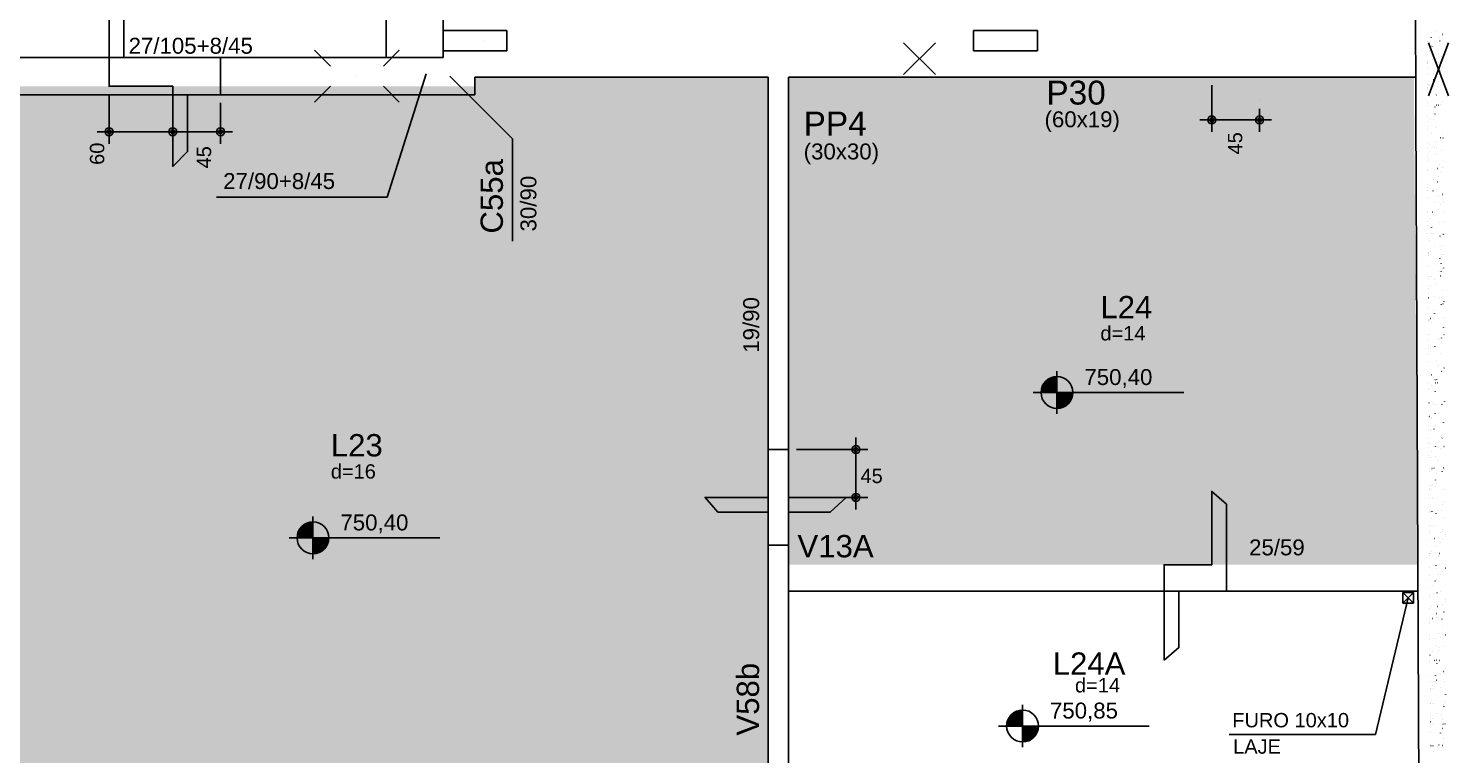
# Model space of a CAD drawing. Header units: millimetres. Extents: x 11071 to 20686, y 1651 to 7234.
# Drawn here: x 14697 to 16035, y 4608 to 5292 of the extents above; entities that cross this region are included whole.
import ezdxf

# ---------------------------------------------------------------- set-up
doc = ezdxf.new("R2010")
doc.units = ezdxf.units.MM
for name, color, linetype in [('1', 4, 'Continuous'), ('10', 13, 'Continuous'), ('11', 22, 'Continuous'), ('12', 3, 'Continuous'), ('13', 76, 'Continuous'), ('130', 24, 'Continuous'), ('18', 9, 'Continuous'), ('19', 5, 'Continuous'), ('242', 3, 'Continuous'), ('26', 1, 'Continuous'), ('27', 10, 'Continuous'), ('30', 15, 'Continuous'), ('4', 1, 'Continuous'), ('42', 7, 'Continuous'), ('6', 6, 'Continuous'), ('8', 5, 'Continuous'), ('9', 3, 'Continuous')]:
    doc.layers.add(name, color=color, linetype=linetype)
doc.styles.get("Standard").update_dxf_attribs({"font": 'arial.ttf'})

# ---------------------------------------------------------------- blocks, each defined once
blk = doc.blocks.new('_H9EFD498501-004')
for p, q in [((3971.597815, 3131.252701), (3971.671037, 3131.268934)), ((3963.743841, 3129.511517), (3963.743841, 3129.511517)), ((3963.743841, 3129.511517), (3963.743841, 3129.511517)), ((3963.743841, 3129.511517), (3963.743841, 3129.511517)), ((3963.777037, 3122.131784), (3963.777037, 3122.131784)), ((3963.777037, 3122.131784), (3963.777037, 3122.131784)), ((3963.777037, 3122.131784), (3963.777037, 3122.131784)), ((3964.933177, 3122.182262), (3965.008105, 3122.185534)), ((3966.806392, 3122.264049), (3966.881321, 3122.26732)), ((3967.683641, 3125.729411), (3967.693431, 3125.803769)), ((3967.936705, 3130.441052), (3968.009927, 3130.457285)), ((3975.647969, 3122.65008), (3975.722898, 3122.653352)), ((3975.682413, 3125.54037), (3975.72807, 3125.599872)), ((3978.079411, 3128.664199), (3978.125068, 3128.723701)), ((3963.801768, 3116.633801), (3963.801768, 3116.633801)), ((3963.801768, 3116.633801), (3963.801768, 3116.633801)), ((3963.831179, 3110.095542), (3963.831179, 3110.095542)), ((3963.831179, 3110.095542), (3963.831179, 3110.095542)), ((3963.831179, 3110.095542), (3963.831179, 3110.095542)), ((3965.683506, 3112.509542), (3965.729164, 3112.569043)), ((3966.092854, 3113.646177), (3966.102643, 3113.720535)), ((3968.292591, 3117.629392), (3968.365813, 3117.645625)), ((3969.014589, 3104.898898), (3969.087811, 3104.915131)), ((3969.427389, 3117.388665), (3969.473046, 3117.448166)), ((3972.675699, 3105.710546), (3972.748921, 3105.726779)), ((3977.179957, 3107.82169), (3977.189747, 3107.896048)), ((3963.859695, 3103.756085), (3963.859695, 3103.756085)), ((3963.859695, 3103.756085), (3963.859695, 3103.756085)), ((3963.859695, 3103.756085), (3963.859695, 3103.756085)), ((3963.867453, 3102.031597), (3963.867453, 3102.031597)), ((3963.867453, 3102.031597), (3963.867453, 3102.031597)), ((3963.890458, 3096.917321), (3963.890458, 3096.917321)), ((3964.360153, 3102.053109), (3964.435081, 3102.05638)), ((3964.428645, 3101.005255), (3964.438434, 3101.079613)), ((3969.370475, 3092.087238), (3969.443697, 3092.103471)), ((3974.475516, 3102.494755), (3974.550445, 3102.498026)), ((3975.691959, 3096.519218), (3975.701748, 3096.593577)), ((3975.857643, 3094.143045), (3975.9033, 3094.202546)), ((3976.348731, 3102.576541), (3976.42366, 3102.579813)), ((3978.254641, 3097.266873), (3978.300298, 3097.326375)), ((3963.917623, 3090.87837), (3963.917623, 3090.87837)), ((3963.917623, 3090.87837), (3963.917623, 3090.87837)), ((3963.957868, 3081.93141), (3963.957868, 3081.93141)), ((3963.97261, 3078.654168), (3963.97261, 3078.654168)), ((3963.97261, 3078.654168), (3963.97261, 3078.654168)), ((3963.97261, 3078.654168), (3963.97261, 3078.654168)), ((3963.97555, 3078.000654), (3963.97555, 3078.000654)), ((3963.97555, 3078.000654), (3963.97555, 3078.000654)), ((3963.97555, 3078.000654), (3963.97555, 3078.000654)), ((3965.060915, 3081.97957), (3965.135844, 3081.982841)), ((3965.858736, 3081.112216), (3965.904393, 3081.171718)), ((3969.602619, 3085.991339), (3969.648276, 3086.050841)), ((3970.092473, 3079.356744), (3970.165695, 3079.372977)), ((3973.753583, 3080.168392), (3973.826805, 3080.184625)), ((3973.902492, 3082.365602), (3973.977421, 3082.368873)), ((3974.101171, 3084.435984), (3974.11096, 3084.510342)), ((3964.033477, 3065.122939), (3964.033477, 3065.122939)), ((3964.033477, 3065.122939), (3964.033477, 3065.122939)), ((3970.448359, 3066.545084), (3970.521582, 3066.561317)), ((3972.436962, 3071.795062), (3972.446751, 3071.869421)), ((3978.429871, 3065.869548), (3978.475528, 3065.929049)), ((3964.048284, 3061.831223), (3964.048284, 3061.831223)), ((3964.048284, 3061.831223), (3964.048284, 3061.831223)), ((3964.048284, 3061.831223), (3964.048284, 3061.831223)), ((3964.091404, 3052.245223), (3964.091404, 3052.245223)), ((3964.091404, 3052.245223), (3964.091404, 3052.245223)), ((3964.091404, 3052.245223), (3964.091404, 3052.245223)), ((3969.777849, 3054.594013), (3969.823506, 3054.653515)), ((3970.948963, 3060.492591), (3970.958753, 3060.566949)), ((3971.170357, 3053.814589), (3971.243579, 3053.830822)), ((3972.730039, 3062.210276), (3972.804968, 3062.213548)), ((3974.603254, 3062.292063), (3974.678183, 3062.295334)), ((3974.831467, 3054.626238), (3974.904689, 3054.642471)), ((3976.032873, 3062.745719), (3976.07853, 3062.805221)), ((3964.114041, 3047.212795), (3964.114041, 3047.212795)), ((3964.114041, 3047.212795), (3964.114041, 3047.212795)), ((3964.114041, 3047.212795), (3964.114041, 3047.212795)), ((3964.138699, 3041.731036), (3964.138699, 3041.731036)), ((3964.138699, 3041.731036), (3964.138699, 3041.731036)), ((3964.149331, 3039.367508), (3964.149331, 3039.367508)), ((3964.149331, 3039.367508), (3964.149331, 3039.367508)), ((3966.033966, 3049.71489), (3966.079623, 3049.774392)), ((3969.358175, 3048.409356), (3969.367965, 3048.483715)), ((3971.526244, 3041.00293), (3971.599466, 3041.019163)), ((3972.157015, 3042.081123), (3972.231944, 3042.084394)), ((3964.207258, 3026.489792), (3964.207258, 3026.489792)), ((3964.207258, 3026.489792), (3964.207258, 3026.489792)), ((3964.207258, 3026.489792), (3964.207258, 3026.489792)), ((3966.205968, 3024.465963), (3966.215757, 3024.540321)), ((3967.693966, 3035.768435), (3967.703756, 3035.842793)), ((3972.248241, 3028.272435), (3972.321463, 3028.288668)), ((3975.909351, 3029.084084), (3975.982573, 3029.100317)), ((3976.208102, 3031.348393), (3976.25376, 3031.407895)), ((3978.605101, 3034.472222), (3978.650758, 3034.531724)), ((3978.95728, 3031.282398), (3978.96707, 3031.356757)), ((3964.229114, 3021.630849), (3964.229114, 3021.630849)), ((3964.229114, 3021.630849), (3964.229114, 3021.630849)), ((3964.229114, 3021.630849), (3964.229114, 3021.630849)), ((3964.255472, 3015.771422), (3964.255472, 3015.771422)), ((3964.255472, 3015.771422), (3964.255472, 3015.771422)), ((3964.255472, 3015.771422), (3964.255472, 3015.771422)), ((3964.265185, 3013.612076), (3964.265185, 3013.612076)), ((3964.265185, 3013.612076), (3964.265185, 3013.612076)), ((3964.61518, 3012.382729), (3964.624969, 3012.457087)), ((3966.209196, 3018.317565), (3966.254853, 3018.377066)), ((3969.953079, 3023.196688), (3969.998736, 3023.256189)), ((3970.984562, 3021.925798), (3971.059491, 3021.929069)), ((3972.604128, 3015.460776), (3972.67735, 3015.477009)), ((3972.857777, 3022.007584), (3972.932706, 3022.010856)), ((3977.366492, 3019.199164), (3977.376282, 3019.273522)), ((3964.282095, 3009.852704), (3964.282095, 3009.852704)), ((3964.282095, 3009.852704), (3964.282095, 3009.852704)), ((3964.31953, 3001.530662), (3964.31953, 3001.530662)), ((3964.31953, 3001.530662), (3964.31953, 3001.530662)), ((3964.323112, 3000.734361), (3964.323112, 3000.734361)), ((3964.323112, 3000.734361), (3964.323112, 3000.734361)), ((3964.323112, 3000.734361), (3964.323112, 3000.734361)), ((3970.411538, 3001.796644), (3970.486467, 3001.799916)), ((3973.326125, 3002.730281), (3973.399348, 3002.746514)), ((3975.702283, 3006.558242), (3975.712073, 3006.6326)), ((3976.383332, 2999.951068), (3976.428989, 3000.010569)), ((3976.987235, 3003.541929), (3977.060458, 3003.558162)), ((3978.78033, 3003.074897), (3978.825988, 3003.134398)), ((3964.381039, 2987.856645), (3964.381039, 2987.856645)), ((3964.381039, 2987.856645), (3964.381039, 2987.856645)), ((3964.396902, 2984.330048), (3964.396902, 2984.330048)), ((3964.396902, 2984.330048), (3964.396902, 2984.330048)), ((3964.396902, 2984.330048), (3964.396902, 2984.330048)), ((3966.384426, 2986.920239), (3966.430083, 2986.979741)), ((3970.128309, 2991.799362), (3970.173966, 2991.858864)), ((3973.682012, 2989.918621), (3973.755234, 2989.934854)), ((3974.214285, 2995.255771), (3974.224074, 2995.330129)), ((3964.409945, 2981.430475), (3964.409945, 2981.430475)), ((3964.409945, 2981.430475), (3964.409945, 2981.430475)), ((3964.409945, 2981.430475), (3964.409945, 2981.430475)), ((3964.438966, 2974.97893), (3964.438966, 2974.97893)), ((3964.438966, 2974.97893), (3964.438966, 2974.97893)), ((3964.438966, 2974.97893), (3964.438966, 2974.97893)), ((3969.239085, 2981.641319), (3969.314014, 2981.644591)), ((3971.1123, 2981.723106), (3971.187229, 2981.726377)), ((3972.623497, 2983.172536), (3972.633286, 2983.246895)), ((3974.404009, 2977.188127), (3974.477232, 2977.20436)), ((3978.06512, 2977.999775), (3978.138342, 2978.016008)), ((3978.95556, 2971.677571), (3979.001217, 2971.737072)), ((3964.496893, 2962.101214), (3964.496893, 2962.101214)), ((3964.496893, 2962.101214), (3964.496893, 2962.101214)), ((3964.500361, 2961.330288), (3964.500361, 2961.330288)), ((3964.500361, 2961.330288), (3964.500361, 2961.330288)), ((3968.666061, 2961.512166), (3968.74099, 2961.515437)), ((3969.471289, 2959.229143), (3969.481079, 2959.303501)), ((3970.303538, 2960.402037), (3970.349196, 2960.461538)), ((3970.959288, 2970.531614), (3970.969077, 2970.605973)), ((3974.759896, 2964.376467), (3974.833118, 2964.3927)), ((3976.558562, 2968.553742), (3976.604219, 2968.613244)), ((3978.781424, 2961.953812), (3978.856353, 2961.957084)), ((3964.538333, 2952.888675), (3964.538333, 2952.888675)), ((3964.538333, 2952.888675), (3964.538333, 2952.888675)), ((3964.538333, 2952.888675), (3964.538333, 2952.888675)), ((3964.55482, 2949.223499), (3964.55482, 2949.223499)), ((3964.55482, 2949.223499), (3964.55482, 2949.223499)), ((3964.55482, 2949.223499), (3964.55482, 2949.223499)), ((3966.559656, 2955.522914), (3966.605313, 2955.582415)), ((3967.880501, 2947.145909), (3967.890291, 2947.220267)), ((3975.481894, 2951.645973), (3975.555116, 2951.662205)), ((3979.143004, 2952.457621), (3979.216226, 2952.473854)), ((3964.590776, 2941.2301), (3964.590776, 2941.2301)), ((3964.590776, 2941.2301), (3964.590776, 2941.2301)), ((3964.590776, 2941.2301), (3964.590776, 2941.2301)), ((3964.612747, 2936.345783), (3964.612747, 2936.345783)), ((3964.612747, 2936.345783), (3964.612747, 2936.345783)), ((3966.216292, 2934.504987), (3966.226082, 2934.579345)), ((3967.493608, 2941.356841), (3967.568537, 2941.360112)), ((3969.366823, 2941.438627), (3969.441752, 2941.441899)), ((3975.83778, 2938.834313), (3975.911002, 2938.850546)), ((3976.733792, 2937.156417), (3976.779449, 2937.215918)), ((3978.2084, 2941.824659), (3978.283329, 2941.82793)), ((3978.967605, 2941.321422), (3978.977394, 2941.39578)), ((3979.13079, 2940.280245), (3979.176447, 2940.339747)), ((3964.670674, 2923.468068), (3964.670674, 2923.468068)), ((3964.670674, 2923.468068), (3964.670674, 2923.468068)), ((3964.670674, 2923.468068), (3964.670674, 2923.468068)), ((3964.673733, 2922.788087), (3964.673733, 2922.788087)), ((3964.673733, 2922.788087), (3964.673733, 2922.788087)), ((3964.673733, 2922.788087), (3964.673733, 2922.788087)), ((3964.679764, 2921.447302), (3964.679764, 2921.447302)), ((3964.679764, 2921.447302), (3964.679764, 2921.447302)), ((3964.679764, 2921.447302), (3964.679764, 2921.447302)), ((3964.681192, 2921.129913), (3964.681192, 2921.129913)), ((3964.681192, 2921.129913), (3964.681192, 2921.129913)), ((3964.728294, 2923.202515), (3964.738083, 2923.276874)), ((3966.734886, 2924.125588), (3966.780543, 2924.185089)), ((3966.920584, 2921.227687), (3966.995513, 2921.230959)), ((3970.478768, 2929.004711), (3970.524425, 2929.064212)), ((3975.888818, 2917.935716), (3975.898608, 2918.010075)), ((3976.559778, 2926.103818), (3976.633, 2926.120051)), ((3977.035947, 2921.669334), (3977.110876, 2921.672605)), ((3977.479606, 2930.018951), (3977.489396, 2930.093309)), ((3978.909163, 2921.75112), (3978.984091, 2921.754392)), ((3964.728601, 2910.590352), (3964.728601, 2910.590352)), ((3964.728601, 2910.590352), (3964.728601, 2910.590352)), ((3974.224609, 2905.294794), (3974.234399, 2905.369153)), ((3976.909022, 2905.759091), (3976.954679, 2905.818592)), ((3976.915664, 2913.292159), (3976.988887, 2913.308392)), ((3979.30602, 2908.88292), (3979.351677, 2908.942421)), ((3964.771607, 2901.029726), (3964.771607, 2901.029726)), ((3964.771607, 2901.029726), (3964.771607, 2901.029726)), ((3964.771607, 2901.029726), (3964.771607, 2901.029726)), ((3964.786528, 2897.712636), (3964.786528, 2897.712636)), ((3964.786528, 2897.712636), (3964.786528, 2897.712636)), ((3964.786528, 2897.712636), (3964.786528, 2897.712636)), ((3965.748131, 2901.072362), (3965.82306, 2901.075634)), ((3966.910115, 2892.728262), (3966.955772, 2892.787764)), ((3967.621346, 2901.154149), (3967.696275, 2901.15742)), ((3970.653998, 2897.607385), (3970.699655, 2897.666887)), ((3972.736611, 2893.992323), (3972.7464, 2894.066681)), ((3976.462923, 2901.54018), (3976.537852, 2901.543452)), ((3977.637662, 2900.561664), (3977.710884, 2900.577897)), ((3964.821195, 2890.005928), (3964.821195, 2890.005928)), ((3964.821195, 2890.005928), (3964.821195, 2890.005928)), ((3964.821195, 2890.005928), (3964.821195, 2890.005928)), ((3964.844455, 2884.834921), (3964.886775, 2884.844303)), ((3964.844455, 2884.834921), (3964.844455, 2884.834921)), ((3964.862023, 2880.929539), (3964.862023, 2880.929539)), ((3964.862023, 2880.929539), (3964.862023, 2880.929539)), ((3965.175107, 2880.943209), (3965.250035, 2880.94648)), ((3971.145823, 2881.909089), (3971.155612, 2881.983447)), ((3975.29047, 2881.384855), (3975.365399, 2881.388127)), ((3977.163686, 2881.466642), (3977.238614, 2881.469913)), ((3977.993549, 2887.750005), (3978.066771, 2887.766238)), ((3979.48125, 2877.485594), (3979.526907, 2877.545096)), ((3964.902383, 2871.957205), (3964.902383, 2871.957205)), ((3964.902383, 2871.957205), (3964.902383, 2871.957205)), ((3964.902383, 2871.957205), (3964.902383, 2871.957205)), ((3969.481614, 2869.268167), (3969.491403, 2869.342525)), ((3970.829228, 2866.21006), (3970.874885, 2866.269561)), ((3977.084252, 2874.361765), (3977.129909, 2874.421267)), ((3978.715546, 2875.01951), (3978.788768, 2875.035743)), ((3964.952438, 2860.829352), (3964.952438, 2860.829352)), ((3964.96031, 2859.07949), (3964.96031, 2859.07949)), ((3964.962626, 2858.564555), (3964.962626, 2858.564555)), ((3964.962626, 2858.564555), (3964.962626, 2858.564555)), ((3964.962626, 2858.564555), (3964.962626, 2858.564555)), ((3965.875869, 2860.86967), (3965.950798, 2860.872942)), ((3965.891437, 2859.285916), (3965.964659, 2859.302149)), ((3967.085345, 2861.330937), (3967.131002, 2861.390438)), ((3967.993615, 2857.965695), (3968.003405, 2858.040054)), ((3974.717446, 2861.255702), (3974.792375, 2861.258973)), ((3979.071433, 2862.20785), (3979.144655, 2862.224083)), ((3979.15414, 2852.698896), (3979.163929, 2852.773255)), ((3965.018237, 2846.201774), (3965.018237, 2846.201774)), ((3965.018237, 2846.201774), (3965.018237, 2846.201774)), ((3965.018237, 2846.201774), (3965.018237, 2846.201774)), ((3965.042854, 2840.729165), (3965.042854, 2840.729165)), ((3965.042854, 2840.729165), (3965.042854, 2840.729165)), ((3965.042854, 2840.729165), (3965.042854, 2840.729165)), ((3966.402827, 2845.882461), (3966.412617, 2845.956819)), ((3973.544993, 2841.100377), (3973.619922, 2841.103648)), ((3975.418208, 2841.182163), (3975.493137, 2841.185434)), ((3977.259482, 2842.96444), (3977.305139, 2843.023941)), ((3977.489931, 2840.057974), (3977.49972, 2840.132333)), ((3979.65648, 2846.088268), (3979.702137, 2846.14777)), ((3979.79343, 2849.477356), (3979.866652, 2849.493589)), ((3965.065371, 2835.723469), (3965.065371, 2835.723469)), ((3965.065371, 2835.723469), (3965.065371, 2835.723469)), ((3965.076164, 2833.324059), (3965.076164, 2833.324059)), ((3965.104057, 2827.123182), (3965.104057, 2827.123182)), ((3965.104057, 2827.123182), (3965.104057, 2827.123182)), ((3965.104057, 2827.123182), (3965.104057, 2827.123182)), ((3966.969321, 2833.743761), (3967.042543, 2833.759994)), ((3967.260575, 2829.933611), (3967.306232, 2829.993112)), ((3971.004458, 2834.812734), (3971.050115, 2834.872236)), ((3976.001932, 2828.755503), (3976.011722, 2828.829861)), ((3965.133269, 2820.628978), (3965.133269, 2820.628978)), ((3965.133269, 2820.628978), (3965.133269, 2820.628978)), ((3965.134091, 2820.446343), (3965.134091, 2820.446343)), ((3965.134091, 2820.446343), (3965.134091, 2820.446343)), ((3965.134091, 2820.446343), (3965.134091, 2820.446343)), ((3972.971969, 2820.971223), (3973.046898, 2820.974495)), ((3974.411144, 2816.672269), (3974.420934, 2816.746627)), ((3977.434711, 2811.567114), (3977.480368, 2811.626615)), ((3979.831709, 2814.690943), (3979.877367, 2814.750444)), ((3965.192018, 2807.568627), (3965.192018, 2807.568627)), ((3965.223685, 2800.528791), (3965.223685, 2800.528791)), ((3965.223685, 2800.528791), (3965.223685, 2800.528791)), ((3965.223685, 2800.528791), (3965.223685, 2800.528791)), ((3967.435805, 2798.536285), (3967.481462, 2798.595787)), ((3968.047205, 2808.201607), (3968.120427, 2808.21784)), ((3971.179688, 2803.415408), (3971.225345, 2803.47491)), ((3971.799516, 2800.815898), (3971.874445, 2800.81917)), ((3972.746935, 2804.031347), (3972.756725, 2804.105705)), ((3973.672731, 2800.897684), (3973.74766, 2800.900956)), ((3965.245488, 2795.681808), (3965.245488, 2795.681808)), ((3965.245488, 2795.681808), (3965.245488, 2795.681808)), ((3965.245488, 2795.681808), (3965.245488, 2795.681808)), ((3965.249945, 2794.690912), (3965.249945, 2794.690912)), ((3965.249945, 2794.690912), (3965.249945, 2794.690912)), ((3965.249945, 2794.690912), (3965.249945, 2794.690912)), ((3971.258937, 2792.728875), (3971.268726, 2792.803234)), ((3980.006939, 2783.293617), (3980.052596, 2783.353119)), ((3965.307872, 2781.813196), (3965.307872, 2781.813196)), ((3965.307872, 2781.813196), (3965.307872, 2781.813196)), ((3965.307872, 2781.813196), (3965.307872, 2781.813196)), ((3965.3141, 2780.428604), (3965.3141, 2780.428604)), ((3965.3141, 2780.428604), (3965.3141, 2780.428604)), ((3965.463979, 2781.847804), (3965.537201, 2781.864037)), ((3969.125089, 2782.659453), (3969.198311, 2782.675686)), ((3969.668149, 2780.645641), (3969.677938, 2780.719999)), ((3971.226492, 2780.686745), (3971.301421, 2780.690016)), ((3971.354918, 2772.018083), (3971.400575, 2772.077584)), ((3977.609941, 2780.169788), (3977.655598, 2780.22929)), ((3965.365799, 2768.935481), (3965.365799, 2768.935481)), ((3965.365799, 2768.935481), (3965.365799, 2768.935481)), ((3965.386918, 2764.240435), (3965.386918, 2764.240435)), ((3965.386918, 2764.240435), (3965.386918, 2764.240435)), ((3965.386918, 2764.240435), (3965.386918, 2764.240435)), ((3965.404516, 2760.328417), (3965.404516, 2760.328417)), ((3965.404516, 2760.328417), (3965.404516, 2760.328417)), ((3965.404516, 2760.328417), (3965.404516, 2760.328417)), ((3965.819866, 2769.036145), (3965.893088, 2769.052378)), ((3966.515941, 2756.702248), (3966.525731, 2756.776606)), ((3967.611035, 2767.13896), (3967.656692, 2767.198461)), ((3968.00394, 2768.004719), (3968.013729, 2768.079077)), ((3970.054039, 2760.53142), (3970.128968, 2760.534691)), ((3970.202973, 2757.117299), (3970.276195, 2757.133532)), ((3971.927254, 2760.613206), (3972.002183, 2760.616477)), ((3979.267254, 2763.518683), (3979.277043, 2763.593041)), ((3965.423726, 2756.057765), (3965.423726, 2756.057765)), ((3965.423726, 2756.057765), (3965.423726, 2756.057765)), ((3965.423726, 2756.057765), (3965.423726, 2756.057765)), ((3965.457008, 2748.658852), (3965.457008, 2748.658852)), ((3965.457008, 2748.658852), (3965.457008, 2748.658852)), ((3965.457008, 2748.658852), (3965.457008, 2748.658852)), ((3966.541863, 2756.30565), (3966.615085, 2756.321883)), ((3966.89775, 2743.493991), (3966.970972, 2743.510224)), ((3977.676466, 2751.435449), (3977.686255, 2751.509807)), ((3977.785171, 2748.772463), (3977.830828, 2748.831964)), ((3980.182169, 2751.896291), (3980.227826, 2751.955793)), ((3965.481653, 2743.18005), (3965.481653, 2743.18005)), ((3965.481653, 2743.18005), (3965.481653, 2743.18005)), ((3965.494931, 2740.22823), (3965.494931, 2740.22823)), ((3965.494931, 2740.22823), (3965.494931, 2740.22823)), ((3965.528349, 2732.799062), (3965.528349, 2732.799062)), ((3965.528349, 2732.799062), (3965.528349, 2732.799062)), ((3965.528349, 2732.799062), (3965.528349, 2732.799062)), ((3965.53958, 2730.302334), (3965.53958, 2730.302334)), ((3965.53958, 2730.302334), (3965.53958, 2730.302334)), ((3965.53958, 2730.302334), (3965.53958, 2730.302334)), ((3967.619747, 2730.763496), (3967.69297, 2730.779729)), ((3967.786265, 2735.741634), (3967.831922, 2735.801136)), ((3969.481015, 2740.402266), (3969.555944, 2740.405538)), ((3971.280857, 2731.575144), (3971.35408, 2731.591377)), ((3971.530147, 2740.620757), (3971.575804, 2740.680259)), ((3976.012257, 2738.794527), (3976.022046, 2738.868885)), ((3979.596378, 2740.843912), (3979.671307, 2740.847184)), ((3965.585347, 2720.128043), (3965.585347, 2720.128043)), ((3965.585347, 2720.128043), (3965.585347, 2720.128043)), ((3965.585347, 2720.128043), (3965.585347, 2720.128043)), ((3965.597507, 2717.424618), (3965.597507, 2717.424618)), ((3965.597507, 2717.424618), (3965.597507, 2717.424618)), ((3967.975634, 2717.951836), (3968.048856, 2717.968069)), ((3968.308562, 2720.246941), (3968.383491, 2720.250212)), ((3970.181777, 2720.328727), (3970.256706, 2720.331999)), ((3974.524258, 2727.492055), (3974.534048, 2727.566414)), ((3977.960401, 2717.375137), (3978.006058, 2717.434639)), ((3979.023354, 2720.714759), (3979.098283, 2720.71803)), ((3980.357399, 2720.498966), (3980.403056, 2720.558467)), ((3965.655434, 2704.546903), (3965.655434, 2704.546903)), ((3965.655434, 2704.546903), (3965.655434, 2704.546903)), ((3965.655434, 2704.546903), (3965.655434, 2704.546903)), ((3967.961494, 2704.344308), (3968.007152, 2704.40381)), ((3968.697631, 2705.221342), (3968.770854, 2705.237575)), ((3971.705377, 2709.223431), (3971.751034, 2709.282933)), ((3972.358742, 2706.03299), (3972.431964, 2706.049223)), ((3972.93347, 2715.408821), (3972.94326, 2715.483179)), ((3965.66978, 2701.357688), (3965.66978, 2701.357688)), ((3965.66978, 2701.357688), (3965.66978, 2701.357688)), ((3965.66978, 2701.357688), (3965.66978, 2701.357688)), ((3965.675762, 2700.027856), (3965.675762, 2700.027856)), ((3965.675762, 2700.027856), (3965.675762, 2700.027856)), ((3965.713361, 2691.669187), (3965.713361, 2691.669187)), ((3965.713361, 2691.669187), (3965.713361, 2691.669187)), ((3967.735538, 2700.117788), (3967.810467, 2700.121059)), ((3969.053518, 2692.409682), (3969.12674, 2692.425915)), ((3969.781263, 2691.465428), (3969.791052, 2691.539786)), ((3971.269261, 2702.767899), (3971.279051, 2702.842257)), ((3977.850901, 2700.559434), (3977.92583, 2700.562705)), ((3979.724117, 2700.64122), (3979.799045, 2700.644492)), ((3965.766178, 2679.927669), (3965.766178, 2679.927669)), ((3965.766178, 2679.927669), (3965.766178, 2679.927669)), ((3965.766178, 2679.927669), (3965.766178, 2679.927669)), ((3965.771288, 2678.791472), (3965.771288, 2678.791472)), ((3965.771288, 2678.791472), (3965.771288, 2678.791472)), ((3965.771288, 2678.791472), (3965.771288, 2678.791472)), ((3966.563085, 2679.962462), (3966.638014, 2679.965734)), ((3968.190475, 2679.382193), (3968.200264, 2679.456552)), ((3968.4363, 2680.044249), (3968.511229, 2680.04752)), ((3969.775516, 2679.679188), (3969.848738, 2679.69542)), ((3971.880607, 2677.826106), (3971.926264, 2677.885607)), ((3973.436626, 2680.490836), (3973.509848, 2680.507069)), ((3977.277877, 2680.43028), (3977.352806, 2680.433552)), ((3978.135631, 2685.977811), (3978.181288, 2686.037313)), ((3980.532629, 2689.10164), (3980.578286, 2689.161142)), ((3965.811211, 2669.916315), (3965.811211, 2669.916315)), ((3965.811211, 2669.916315), (3965.811211, 2669.916315)), ((3965.811211, 2669.916315), (3965.811211, 2669.916315)), ((3965.829215, 2665.913756), (3965.829215, 2665.913756)), ((3965.829215, 2665.913756), (3965.829215, 2665.913756)), ((3966.526266, 2666.741271), (3966.536055, 2666.81563)), ((3968.136724, 2672.946983), (3968.182381, 2673.006484)), ((3970.131402, 2666.867528), (3970.204624, 2666.883761)), ((3979.277578, 2673.557707), (3979.287368, 2673.632065)), ((3965.848646, 2661.594235), (3965.848646, 2661.594235)), ((3965.856593, 2659.827482), (3965.856593, 2659.827482)), ((3965.856593, 2659.827482), (3965.856593, 2659.827482)), ((3965.887143, 2653.036041), (3965.887143, 2653.036041)), ((3965.887143, 2653.036041), (3965.887143, 2653.036041)), ((3965.887143, 2653.036041), (3965.887143, 2653.036041)), ((3965.990061, 2659.833309), (3966.064989, 2659.83658)), ((3970.8534, 2654.137033), (3970.926622, 2654.153266)), ((3974.51451, 2654.948682), (3974.587732, 2654.964915)), ((3976.105424, 2660.274955), (3976.180353, 2660.278227)), ((3976.198792, 2650.172001), (3976.208581, 2650.246359)), ((3977.78958, 2662.255235), (3977.799369, 2662.329594)), ((3977.97864, 2660.356742), (3978.053568, 2660.360013)), ((3978.310861, 2654.580486), (3978.356518, 2654.639987)), ((3980.707859, 2657.704315), (3980.753516, 2657.763816)), ((3965.94507, 2640.158325), (3965.94507, 2640.158325)), ((3965.94507, 2640.158325), (3965.94507, 2640.158325)), ((3965.947008, 2639.727295), (3965.947008, 2639.727295)), ((3965.952642, 2638.474942), (3965.960613, 2638.48533)), ((3965.952642, 2638.474942), (3965.952642, 2638.474942)), ((3965.952642, 2638.474942), (3965.952642, 2638.474942)), ((3966.690823, 2639.75977), (3966.765752, 2639.763042)), ((3968.311954, 2641.549657), (3968.357611, 2641.609159)), ((3971.209286, 2641.325374), (3971.282509, 2641.341607)), ((3972.055837, 2646.42878), (3972.101494, 2646.488282)), ((3974.534583, 2637.531079), (3974.544372, 2637.605437)), ((3975.5324, 2640.145802), (3975.607329, 2640.149073)), ((3966.002997, 2627.280609), (3966.002997, 2627.280609)), ((3966.002997, 2627.280609), (3966.002997, 2627.280609)), ((3966.002997, 2627.280609), (3966.002997, 2627.280609)), ((3971.931284, 2628.594879), (3972.004506, 2628.611112)), ((3973.046584, 2626.228608), (3973.056374, 2626.302966)), ((3975.592394, 2629.406528), (3975.665616, 2629.422761)), ((3978.48609, 2623.18316), (3978.531748, 2623.242662)), ((3980.883089, 2626.306989), (3980.928746, 2626.36649)), ((3966.037424, 2619.627108), (3966.037424, 2619.627108)), ((3966.037424, 2619.627108), (3966.037424, 2619.627108)), ((3966.037424, 2619.627108), (3966.037424, 2619.627108)), ((3966.060924, 2614.402894), (3966.060924, 2614.402894)), ((3966.060924, 2614.402894), (3966.060924, 2614.402894)), ((3968.487184, 2610.152332), (3968.532841, 2610.211833)), ((3971.455796, 2614.145373), (3971.465586, 2614.219732)), ((3972.231067, 2615.031455), (3972.276724, 2615.090956)), ((3972.287171, 2615.78322), (3972.360393, 2615.799453)), ((3974.359947, 2619.990477), (3974.434876, 2619.993748)), ((3976.233163, 2620.072263), (3976.308091, 2620.075535)), ((3966.094073, 2607.033568), (3966.135843, 2607.088004)), ((3966.094073, 2607.033568), (3966.094073, 2607.033568)), ((3966.094073, 2607.033568), (3966.094073, 2607.033568)), ((3966.118851, 2601.525178), (3966.118851, 2601.525178)), ((3966.118851, 2601.525178), (3966.118851, 2601.525178)), ((3966.118851, 2601.525178), (3966.118851, 2601.525178)), ((3966.127839, 2599.526921), (3966.127839, 2599.526921)), ((3966.127839, 2599.526921), (3966.127839, 2599.526921)), ((3969.791587, 2601.504451), (3969.801377, 2601.57881)), ((3973.009168, 2603.052725), (3973.08239, 2603.068958)), ((3973.786923, 2599.861323), (3973.861852, 2599.864595)), ((3976.670278, 2603.864373), (3976.7435, 2603.880606)), ((3981.054901, 2597.018415), (3981.064691, 2597.092774)), ((3966.176778, 2588.647463), (3966.176778, 2588.647463)), ((3966.176778, 2588.647463), (3966.176778, 2588.647463)), ((3968.303589, 2590.20198), (3968.313378, 2590.276338)), ((3972.406297, 2583.634129), (3972.451954, 2583.69363)), ((3973.365055, 2590.241065), (3973.438277, 2590.257298)), ((3978.66132, 2591.785835), (3978.706977, 2591.845336)), ((3979.464113, 2584.935181), (3979.473903, 2585.009539)), ((3981.058318, 2594.909663), (3981.103975, 2594.969165)), ((3966.218255, 2579.426733), (3966.218255, 2579.426733)), ((3966.218255, 2579.426733), (3966.218255, 2579.426733)), ((3966.218255, 2579.426733), (3966.218255, 2579.426733)), ((3966.234705, 2575.769747), (3966.234705, 2575.769747)), ((3966.234705, 2575.769747), (3966.234705, 2575.769747)), ((3966.234705, 2575.769747), (3966.234705, 2575.769747)), ((3966.235504, 2575.592195), (3966.235504, 2575.592195)), ((3966.235504, 2575.592195), (3966.235504, 2575.592195)), ((3966.240283, 2574.529618), (3966.240283, 2574.529618)), ((3966.240283, 2574.529618), (3966.240283, 2574.529618)), ((3966.265416, 2575.631177), (3966.311073, 2575.690679)), ((3966.712801, 2578.118746), (3966.72259, 2578.193104)), ((3968.662414, 2578.755006), (3968.708071, 2578.814507)), ((3972.61447, 2579.705998), (3972.689399, 2579.70927)), ((3974.087052, 2577.510571), (3974.160274, 2577.526804)), ((3974.487685, 2579.787785), (3974.562614, 2579.791056)), ((3977.748162, 2578.322219), (3977.821384, 2578.338452)), ((3977.799905, 2572.294259), (3977.809694, 2572.368617)), ((3966.292632, 2562.892032), (3966.292632, 2562.892032)), ((3966.292632, 2562.892032), (3966.292632, 2562.892032)), ((3966.30867, 2559.326546), (3966.30867, 2559.326546)), ((3966.30867, 2559.326546), (3966.30867, 2559.326546)), ((3972.041446, 2559.576845), (3972.116375, 2559.580116)), ((3974.442939, 2564.698911), (3974.516161, 2564.715144)), ((3976.311906, 2560.991788), (3976.321695, 2561.066146)), ((3978.83655, 2560.388509), (3978.882207, 2560.44801)), ((3981.233548, 2563.512338), (3981.279205, 2563.571839)), ((3966.350559, 2550.014316), (3966.350559, 2550.014316)), ((3966.350559, 2550.014316), (3966.350559, 2550.014316)), ((3966.350559, 2550.014316), (3966.350559, 2550.014316)), ((3966.376934, 2544.150822), (3966.376934, 2544.150822)), ((3966.376934, 2544.150822), (3966.376934, 2544.150822)), ((3966.440645, 2544.233851), (3966.486303, 2544.293353)), ((3968.837644, 2547.35768), (3968.883301, 2547.417182)), ((3972.581526, 2552.236803), (3972.627184, 2552.296305)), ((3974.721118, 2548.908553), (3974.730907, 2548.982912)), ((3975.164936, 2551.968416), (3975.238159, 2551.984649)), ((3978.826046, 2552.780065), (3978.899269, 2552.796298)), ((3966.399086, 2539.226359), (3966.399086, 2539.226359)), ((3966.399086, 2539.226359), (3966.399086, 2539.226359)), ((3966.399086, 2539.226359), (3966.399086, 2539.226359)), ((3966.408486, 2537.1366), (3966.408486, 2537.1366)), ((3966.408486, 2537.1366), (3966.408486, 2537.1366)), ((3970.868993, 2539.42152), (3970.943922, 2539.424791)), ((3972.742208, 2539.503306), (3972.817137, 2539.506578)), ((3973.056909, 2536.267631), (3973.066698, 2536.34199)), ((3975.520823, 2539.156757), (3975.594045, 2539.17299)), ((3981.408778, 2532.115012), (3981.431162, 2532.144184)), ((3966.466413, 2524.258885), (3966.466413, 2524.258885)), ((3966.466413, 2524.258885), (3966.466413, 2524.258885)), ((3966.466413, 2524.258885), (3966.466413, 2524.258885)), ((3966.489501, 2519.126172), (3966.489501, 2519.126172)), ((3966.489501, 2519.126172), (3966.489501, 2519.126172)), ((3969.012873, 2515.960355), (3969.058531, 2516.019856)), ((3970.295969, 2519.292366), (3970.370898, 2519.295638)), ((3971.56891, 2524.96516), (3971.5787, 2525.039518)), ((3972.756756, 2520.839478), (3972.802413, 2520.898979)), ((3976.242821, 2526.426262), (3976.316043, 2526.442495)), ((3979.01178, 2528.991183), (3979.057437, 2529.050685)), ((3979.903931, 2527.237911), (3979.977153, 2527.254144)), ((3980.411332, 2519.734013), (3980.486261, 2519.737284)), ((3966.518365, 2512.709448), (3966.518365, 2512.709448)), ((3966.518365, 2512.709448), (3966.518365, 2512.709448)), ((3966.52434, 2511.381169), (3966.52434, 2511.381169)), ((3966.52434, 2511.381169), (3966.52434, 2511.381169)), ((3966.615875, 2512.836526), (3966.661532, 2512.896027)), ((3969.978122, 2512.881926), (3969.987912, 2512.956284)), ((3976.598707, 2513.614603), (3976.671929, 2513.630836)), ((3981.065226, 2507.057439), (3981.075016, 2507.131797)), ((3966.579917, 2499.025985), (3966.579917, 2499.025985)), ((3966.579917, 2499.025985), (3966.579917, 2499.025985)), ((3966.579917, 2499.025985), (3966.579917, 2499.025985)), ((3966.582267, 2498.503454), (3966.582267, 2498.503454)), ((3966.582267, 2498.503454), (3966.582267, 2498.503454)), ((3966.582267, 2498.503454), (3966.582267, 2498.503454)), ((3966.825915, 2488.938532), (3966.835704, 2489.012891)), ((3968.313913, 2500.241004), (3968.323703, 2500.315362)), ((3969.123516, 2499.137041), (3969.198445, 2499.140313)), ((3970.996731, 2499.218828), (3971.07166, 2499.222099)), ((3972.931986, 2489.442152), (3972.977643, 2489.501654)), ((3977.320705, 2500.884108), (3977.393927, 2500.900341)), ((3979.18701, 2497.593858), (3979.232667, 2497.653359)), ((3979.577227, 2495.754968), (3979.587017, 2495.829326)), ((3979.838308, 2499.604859), (3979.913237, 2499.608131)), ((3980.981815, 2501.695757), (3981.055037, 2501.71199)), ((3966.631921, 2487.465001), (3966.631921, 2487.465001)), ((3966.631921, 2487.465001), (3966.631921, 2487.465001)), ((3966.631921, 2487.465001), (3966.631921, 2487.465001)), ((3966.640194, 2485.625738), (3966.640194, 2485.625738)), ((3966.640194, 2485.625738), (3966.640194, 2485.625738)), ((3966.659796, 2481.268075), (3966.659796, 2481.268075)), ((3966.659796, 2481.268075), (3966.659796, 2481.268075)), ((3966.670332, 2478.925798), (3966.670332, 2478.925798)), ((3966.670332, 2478.925798), (3966.670332, 2478.925798)), ((3966.791105, 2481.4392), (3966.836762, 2481.498702)), ((3968.550492, 2479.007888), (3968.625421, 2479.011159)), ((3969.188103, 2484.563029), (3969.23376, 2484.622531)), ((3977.676591, 2488.072449), (3977.749814, 2488.088681)), ((3977.98644, 2483.671733), (3977.996229, 2483.746092)), ((3978.665855, 2479.449534), (3978.740784, 2479.452805)), ((3980.539071, 2479.53132), (3980.613999, 2479.534592)), ((3966.698121, 2472.748023), (3966.698121, 2472.748023)), ((3966.698121, 2472.748023), (3966.698121, 2472.748023)), ((3966.698121, 2472.748023), (3966.698121, 2472.748023)), ((3976.322231, 2471.030811), (3976.33202, 2471.10517)), ((3978.398589, 2475.341954), (3978.471811, 2475.358187)), ((3978.754475, 2462.530294), (3978.827698, 2462.546527)), ((3979.36224, 2466.196532), (3979.407897, 2466.256033)), ((3966.756048, 2459.870307), (3966.756048, 2459.870307)), ((3966.756048, 2459.870307), (3966.756048, 2459.870307)), ((3966.760748, 2458.825611), (3966.760748, 2458.825611)), ((3966.760748, 2458.825611), (3966.760748, 2458.825611)), ((3966.760748, 2458.825611), (3966.760748, 2458.825611)), ((3967.378039, 2458.852563), (3967.452968, 2458.855834)), ((3969.251254, 2458.934349), (3969.326183, 2458.93762)), ((3969.363333, 2453.165703), (3969.40899, 2453.225205)), ((3973.107216, 2458.044826), (3973.152873, 2458.104328)), ((3974.834232, 2459.72834), (3974.844021, 2459.802698)), ((3978.092831, 2459.320381), (3978.16776, 2459.323652))]:
    blk.add_line(p, q)

msp = doc.modelspace()

# ---------------------------------------------------------------- linework, layer by layer
for p, q in [((15665.91, 4963.77), (15665.91, 4968.77)), ((15665.91, 4968.77), (15665.91, 4928.77)), ((15643.41, 4948.77), (15785.32, 4948.77)), ((14964.88, 4826.87), (14964.88, 4831.87)), ((14964.88, 4831.87), (14964.88, 4791.87)), ((14942.38, 4811.87), (15084.29, 4811.87)), ((15633.46, 4649.71), (15633.46, 4654.71)), ((15633.46, 4654.71), (15633.46, 4614.71)), ((15610.96, 4634.71), (15752.87, 4634.71))]:
    msp.add_line(p, q)
for centre in [(15665.91, 4948.77), (14964.88, 4811.87), (15633.46, 4634.71)]:
    msp.add_circle(centre, 15)
at = {"layer": '1'}
for p, q in [((16003.98, 5211.42), (15998.4, 6675.17)), ((15033.9, 5931.59), (15033.9, 5264.09)), ((16009.38, 4011.45), (16003.98, 5211.42)), ((15412.9, 4786.59), (15412.9, 4503.59)), ((15412.9, 4761.59), (16006.01, 4761.59))]:
    msp.add_line(p, q, dxfattribs=at)
for points in [[(15087.4, 5938.09), (15087.4, 5266.59)], [(15006.24, 5264.09), (14558.9, 5264.09)], [(15087.4, 5264.09), (15006.24, 5264.09)], [(15087.4, 5266.59), (15087.4, 5264.09)], [(15117.4, 5245.59), (15393.9, 5245.59)], [(15117.4, 5245.59), (15117.4, 5229.09)], [(15393.9, 5245.59), (15393.9, 4503.59)], [(15412.9, 4786.59), (15412.9, 5245.59)], [(15412.9, 5245.59), (15532.9, 5245.59)], [(15532.9, 5245.59), (15629.4, 5245.59)], [(15629.4, 5245.59), (16003.85, 5245.59)], [(14581.4, 5229.09), (15006.24, 5229.09)], [(15006.24, 5229.09), (15117.4, 5229.09)]]:
    msp.add_lwpolyline(points, dxfattribs=at)
at = {"layer": '130'}
for points in [[(15393.9, 5245.59), (15117.4, 5245.59), (15117.4, 5237.09)], [(15393.9, 5245.59), (15117.4, 5237.09), (15393.9, 4503.59)], [(15393.9, 5245.59), (15393.9, 4503.59), (15393.9, 5245.59)], [(15412.9, 5245.59), (16002.16, 5245.59), (16006.01, 4786.59)], [(15412.9, 5245.59), (16006.01, 4786.59), (15412.9, 4786.59)], [(15412.9, 5245.59), (15412.9, 4786.59), (15412.9, 4786.59)], [(14581.4, 5237.09), (14581.4, 4503.59), (15393.9, 4503.59)], [(14581.4, 5237.09), (15393.9, 4503.59), (15117.4, 5237.09)]]:
    msp.add_solid(points, dxfattribs=at)
at = {"layer": '18'}
for p, q in [((14772.77, 5237.09), (14772.77, 5332.9)), ((14786.77, 5264.09), (14786.77, 5326.9)), ((14786.77, 5264.09), (14877.77, 5264.09)), ((14877.77, 5229.09), (14877.77, 5264.09)), ((14772.77, 5237.09), (14832.77, 5237.09)), ((14832.77, 5161.6), (14832.77, 5237.09)), ((14846.77, 5229.09), (14877.77, 5229.09)), ((14846.77, 5229.09), (14846.77, 5175.6)), ((15393.9, 4849.98), (15393.9, 4894.98)), ((15393.9, 4894.98), (15412.9, 4894.98)), ((15412.9, 4894.98), (15412.9, 4849.98)), ((15334.35, 4849.98), (15393.9, 4849.98)), ((15412.9, 4849.98), (15467.2, 4849.98)), ((15811.76, 4786.59), (15811.76, 4855.59)), ((15346.35, 4835.98), (15393.9, 4835.98)), ((15393.9, 4835.98), (15393.9, 4804.98)), ((15452.2, 4835.98), (15412.9, 4835.98)), ((15412.9, 4835.98), (15412.9, 4804.98)), ((15452.2, 4835.98), (15452.2, 4835.98)), ((15825.76, 4843.59), (15825.76, 4786.59)), ((15393.9, 4804.98), (15412.9, 4804.98)), ((15766.76, 4761.59), (15766.76, 4786.59)), ((15766.76, 4786.59), (15811.76, 4786.59)), ((15825.76, 4786.59), (15825.76, 4786.59)), ((15825.76, 4786.59), (15825.76, 4761.59)), ((15766.76, 4696.59), (15766.76, 4761.59)), ((15766.76, 4761.59), (15766.76, 4761.59)), ((15825.76, 4761.59), (15780.76, 4761.59)), ((15780.76, 4761.59), (15780.76, 4708.59))]:
    msp.add_line(p, q, dxfattribs=at)
at = {"layer": '242'}
for p, q in [((15125.9, 5280.09), (15125.9, 5280.09)), ((16025.4, 5266.59), (16025.4, 5266.59)), ((15006.24, 5246.59), (15006.24, 5246.59))]:
    msp.add_line(p, q, dxfattribs=at)
at = {"layer": '26'}
for p, q in [((15071.49, 5248.72), (15034.93, 5132.55)), ((15093.9, 5246.59), (15152.83, 5187.66)), ((15152.83, 5187.66), (15152.83, 5091.32)), ((15034.93, 5132.55), (14874.1, 5132.55))]:
    msp.add_line(p, q, dxfattribs=at)
at = {"layer": '26', "color": 3, "linetype": 'Continuous'}
for p, q in [((15811.76, 5245.59), (15811.76, 5245.59)), ((14772.77, 5237.09), (14772.77, 5237.09)), ((14832.77, 5237.09), (14832.77, 5237.09)), ((14832.77, 5237.09), (14832.77, 5237.09)), ((15811.76, 5238.09), (15811.76, 5194.13)), ((14772.77, 5229.59), (14772.77, 5183.02)), ((14832.77, 5229.59), (14832.77, 5183.02)), ((14832.77, 5229.59), (14832.77, 5183.02)), ((14877.77, 5229.09), (14877.77, 5229.09)), ((14877.77, 5221.59), (14877.77, 5183.02)), ((15856.76, 5223.33), (15856.76, 5223.33)), ((15856.76, 5215.83), (15856.76, 5194.13)), ((14844.02, 5194.27), (14761.52, 5194.27)), ((14889.02, 5194.27), (14821.52, 5194.27)), ((15800.51, 5205.38), (15868.01, 5205.38)), ((15476.44, 4838.73), (15476.44, 4906.23)), ((15412.9, 4894.98), (15412.9, 4894.98)), ((15420.4, 4894.98), (15487.69, 4894.98)), ((15412.9, 4849.98), (15412.9, 4849.98)), ((15420.4, 4849.98), (15487.69, 4849.98))]:
    msp.add_line(p, q, dxfattribs=at)
for centre, radius in [((15811.76, 5205.38), 3.75), ((15811.76, 5205.38), 1.87), ((15856.76, 5205.38), 3.75), ((15856.76, 5205.38), 1.87), ((14772.77, 5194.27), 3.75), ((14772.77, 5194.27), 1.87), ((14832.77, 5194.27), 3.75), ((14832.77, 5194.27), 3.75), ((14832.77, 5194.27), 1.87), ((14832.77, 5194.27), 1.87), ((14877.77, 5194.27), 3.75), ((14877.77, 5194.27), 1.87), ((15476.44, 4894.98), 3.75), ((15476.44, 4894.98), 1.87), ((15476.44, 4849.98), 3.75), ((15476.44, 4849.98), 1.87)]:
    msp.add_circle(centre, radius, dxfattribs=at)
at = {"layer": '27'}
for points in [[(15665.91, 4948.77), (15651.2, 4951.74), (15651.07, 4951.01)], [(15665.91, 4948.77), (15651.43, 4952.69), (15651.2, 4951.74)], [(15665.91, 4948.77), (15651.87, 4954.05), (15651.43, 4952.69)], [(15665.91, 4948.77), (15652.48, 4955.46), (15651.87, 4954.05)], [(15665.91, 4948.77), (15653.05, 4956.5), (15652.48, 4955.46)], [(15665.91, 4948.77), (15653.69, 4957.48), (15653.05, 4956.5)], [(15665.91, 4948.77), (15654.89, 4958.95), (15653.69, 4957.48)], [(15665.91, 4948.77), (15655.71, 4959.77), (15654.89, 4958.95)], [(15665.91, 4948.77), (15656.27, 4960.27), (15655.71, 4959.77)], [(15665.91, 4948.77), (15656.95, 4960.81), (15656.27, 4960.27)], [(15665.91, 4948.77), (15657.54, 4961.22), (15656.95, 4960.81)], [(15665.91, 4948.77), (15658.32, 4961.71), (15657.54, 4961.22)], [(15665.91, 4948.77), (15659, 4962.09), (15658.32, 4961.71)], [(15665.91, 4948.77), (15659.9, 4962.52), (15659, 4962.09)], [(15665.91, 4948.77), (15660.39, 4962.72), (15659.9, 4962.52)], [(15665.91, 4948.77), (15661.49, 4963.11), (15660.39, 4962.72)], [(15665.91, 4948.77), (15662.86, 4963.46), (15661.49, 4963.11)], [(15665.91, 4948.77), (15664.05, 4963.66), (15662.86, 4963.46)], [(15665.91, 4948.77), (15665.91, 4963.77), (15664.05, 4963.66)], [(15665.91, 4948.77), (15650.94, 4949.71), (15650.91, 4948.77)], [(15665.91, 4948.77), (15650.91, 4948.77), (15665.91, 4948.77)], [(15665.91, 4948.77), (15651.07, 4951.01), (15650.94, 4949.8)], [(15665.91, 4948.77), (15650.94, 4949.8), (15650.94, 4949.71)], [(15665.91, 4948.77), (15680.91, 4948.77), (15680.79, 4946.91)], [(15665.91, 4948.77), (15680.79, 4946.91), (15680.6, 4945.73)], [(15665.91, 4948.77), (15680.6, 4945.73), (15680.24, 4944.35)], [(15665.91, 4948.77), (15680.24, 4944.35), (15679.86, 4943.26)], [(15665.91, 4948.77), (15679.86, 4943.26), (15679.65, 4942.76)], [(15665.91, 4948.77), (15679.65, 4942.76), (15679.22, 4941.86)], [(15665.91, 4948.77), (15679.22, 4941.86), (15678.85, 4941.18)], [(15665.91, 4948.77), (15678.85, 4941.18), (15678.36, 4940.41)], [(15665.91, 4948.77), (15678.36, 4940.41), (15677.94, 4939.82)], [(15665.91, 4948.77), (15677.94, 4939.82), (15677.4, 4939.14)], [(15665.91, 4948.77), (15677.4, 4939.14), (15676.9, 4938.57)], [(15665.91, 4948.77), (15676.9, 4938.57), (15676.08, 4937.75)], [(15665.91, 4948.77), (15676.08, 4937.75), (15674.62, 4936.56)], [(15665.91, 4948.77), (15674.62, 4936.56), (15673.64, 4935.92)], [(15665.91, 4948.77), (15673.64, 4935.92), (15672.59, 4935.34)], [(15665.91, 4948.77), (15672.59, 4935.34), (15671.18, 4934.73)], [(15665.91, 4948.77), (15671.18, 4934.73), (15669.82, 4934.29)], [(15665.91, 4948.77), (15669.82, 4934.29), (15668.88, 4934.07)], [(15665.91, 4948.77), (15668.88, 4934.07), (15668.14, 4933.94)], [(15665.91, 4948.77), (15668.14, 4933.94), (15666.93, 4933.81)], [(15665.91, 4948.77), (15666.93, 4933.81), (15666.84, 4933.8)], [(15665.91, 4948.77), (15666.84, 4933.8), (15665.91, 4933.77)], [(15665.91, 4948.77), (15665.91, 4933.77), (15665.91, 4948.77)], [(14964.88, 4811.87), (14951.45, 4818.55), (14950.84, 4817.14)], [(14964.88, 4811.87), (14952.03, 4819.6), (14951.45, 4818.55)], [(14964.88, 4811.87), (14952.67, 4820.57), (14952.03, 4819.6)], [(14964.88, 4811.87), (14953.86, 4822.04), (14952.67, 4820.57)], [(14964.88, 4811.87), (14954.68, 4822.86), (14953.86, 4822.04)], [(14964.88, 4811.87), (14955.24, 4823.36), (14954.68, 4822.86)], [(14964.88, 4811.87), (14955.93, 4823.9), (14955.24, 4823.36)], [(14964.88, 4811.87), (14956.52, 4824.32), (14955.93, 4823.9)], [(14964.88, 4811.87), (14957.29, 4824.8), (14956.52, 4824.32)], [(14964.88, 4811.87), (14957.97, 4825.18), (14957.29, 4824.8)], [(14964.88, 4811.87), (14958.87, 4825.61), (14957.97, 4825.18)], [(14964.88, 4811.87), (14959.37, 4825.82), (14958.87, 4825.61)], [(14964.88, 4811.87), (14960.46, 4826.2), (14959.37, 4825.82)], [(14964.88, 4811.87), (14961.84, 4826.55), (14960.46, 4826.2)], [(14964.88, 4811.87), (14963.02, 4826.75), (14961.84, 4826.55)], [(14964.88, 4811.87), (14964.88, 4826.87), (14963.02, 4826.75)], [(14964.88, 4811.87), (14949.91, 4812.8), (14949.88, 4811.87)], [(14964.88, 4811.87), (14949.88, 4811.87), (14964.88, 4811.87)], [(14964.88, 4811.87), (14949.92, 4812.89), (14949.91, 4812.8)], [(14964.88, 4811.87), (14950.05, 4814.1), (14949.92, 4812.89)], [(14964.88, 4811.87), (14950.18, 4814.84), (14950.05, 4814.1)], [(14964.88, 4811.87), (14950.4, 4815.78), (14950.18, 4814.84)], [(14964.88, 4811.87), (14950.84, 4817.14), (14950.4, 4815.78)], [(14964.88, 4811.87), (14979.88, 4811.87), (14979.77, 4810.01)], [(14964.88, 4811.87), (14979.77, 4810.01), (14979.57, 4808.82)], [(14964.88, 4811.87), (14979.57, 4808.82), (14979.22, 4807.45)], [(14964.88, 4811.87), (14979.22, 4807.45), (14978.83, 4806.35)], [(14964.88, 4811.87), (14978.83, 4806.35), (14978.62, 4805.86)], [(14964.88, 4811.87), (14978.62, 4805.86), (14978.2, 4804.96)], [(14964.88, 4811.87), (14978.2, 4804.96), (14977.82, 4804.28)], [(14964.88, 4811.87), (14977.82, 4804.28), (14977.33, 4803.5)], [(14964.88, 4811.87), (14977.33, 4803.5), (14976.91, 4802.91)], [(14964.88, 4811.87), (14976.91, 4802.91), (14976.38, 4802.23)], [(14964.88, 4811.87), (14976.38, 4802.23), (14975.88, 4801.66)], [(14964.88, 4811.87), (14975.88, 4801.66), (14975.06, 4800.84)], [(14964.88, 4811.87), (14975.06, 4800.84), (14973.59, 4799.65)], [(14964.88, 4811.87), (14973.59, 4799.65), (14972.61, 4799.01)], [(14964.88, 4811.87), (14972.61, 4799.01), (14971.56, 4798.44)], [(14964.88, 4811.87), (14971.56, 4798.44), (14970.16, 4797.82)], [(14964.88, 4811.87), (14970.16, 4797.82), (14968.8, 4797.39)], [(14964.88, 4811.87), (14968.8, 4797.39), (14967.85, 4797.16)], [(14964.88, 4811.87), (14967.85, 4797.16), (14967.12, 4797.03)], [(14964.88, 4811.87), (14967.12, 4797.03), (14965.91, 4796.9)], [(14964.88, 4811.87), (14965.91, 4796.9), (14965.82, 4796.89)], [(14964.88, 4811.87), (14965.82, 4796.89), (14964.88, 4796.87)], [(14964.88, 4811.87), (14964.88, 4796.87), (14964.88, 4811.87)], [(15633.46, 4634.71), (15621.24, 4643.42), (15620.6, 4642.44)], [(15633.46, 4634.71), (15622.44, 4644.88), (15621.24, 4643.42)], [(15633.46, 4634.71), (15623.26, 4645.7), (15622.44, 4644.88)], [(15633.46, 4634.71), (15623.82, 4646.2), (15623.26, 4645.7)], [(15633.46, 4634.71), (15624.5, 4646.74), (15623.82, 4646.2)], [(15633.46, 4634.71), (15625.09, 4647.16), (15624.5, 4646.74)], [(15633.46, 4634.71), (15625.87, 4647.65), (15625.09, 4647.16)], [(15633.46, 4634.71), (15626.55, 4648.02), (15625.87, 4647.65)], [(15633.46, 4634.71), (15627.45, 4648.45), (15626.55, 4648.02)], [(15633.46, 4634.71), (15627.94, 4648.66), (15627.45, 4648.45)], [(15633.46, 4634.71), (15629.04, 4649.04), (15627.94, 4648.66)], [(15633.46, 4634.71), (15630.41, 4649.4), (15629.04, 4649.04)], [(15633.46, 4634.71), (15631.6, 4649.59), (15630.41, 4649.4)], [(15633.46, 4634.71), (15633.46, 4649.71), (15631.6, 4649.59)], [(15633.46, 4634.71), (15618.49, 4635.64), (15618.46, 4634.71)], [(15633.46, 4634.71), (15618.46, 4634.71), (15633.46, 4634.71)], [(15633.46, 4634.71), (15618.62, 4636.94), (15618.49, 4635.73)], [(15633.46, 4634.71), (15618.49, 4635.73), (15618.49, 4635.64)], [(15633.46, 4634.71), (15618.75, 4637.68), (15618.62, 4636.94)], [(15633.46, 4634.71), (15618.98, 4638.62), (15618.75, 4637.68)], [(15633.46, 4634.71), (15619.42, 4639.98), (15618.98, 4638.62)], [(15633.46, 4634.71), (15620.03, 4641.39), (15619.42, 4639.98)], [(15633.46, 4634.71), (15620.6, 4642.44), (15620.03, 4641.39)], [(15633.46, 4634.71), (15648.46, 4634.71), (15648.34, 4632.85)], [(15633.46, 4634.71), (15648.34, 4632.85), (15648.14, 4631.66)], [(15633.46, 4634.71), (15648.14, 4631.66), (15647.79, 4630.29)], [(15633.46, 4634.71), (15647.79, 4630.29), (15647.41, 4629.19)], [(15633.46, 4634.71), (15647.41, 4629.19), (15647.2, 4628.7)], [(15633.46, 4634.71), (15647.2, 4628.7), (15646.77, 4627.8)], [(15633.46, 4634.71), (15646.77, 4627.8), (15646.4, 4627.12)], [(15633.46, 4634.71), (15646.4, 4627.12), (15645.91, 4626.34)], [(15633.46, 4634.71), (15645.91, 4626.34), (15645.49, 4625.75)], [(15633.46, 4634.71), (15645.49, 4625.75), (15644.95, 4625.07)], [(15633.46, 4634.71), (15644.95, 4625.07), (15644.45, 4624.51)], [(15633.46, 4634.71), (15644.45, 4624.51), (15643.63, 4623.69)], [(15633.46, 4634.71), (15643.63, 4623.69), (15642.17, 4622.49)], [(15633.46, 4634.71), (15642.17, 4622.49), (15641.19, 4621.85)], [(15633.46, 4634.71), (15641.19, 4621.85), (15640.14, 4621.28)], [(15633.46, 4634.71), (15640.14, 4621.28), (15638.73, 4620.67)], [(15633.46, 4634.71), (15638.73, 4620.67), (15637.37, 4620.23)], [(15633.46, 4634.71), (15637.37, 4620.23), (15636.43, 4620)], [(15633.46, 4634.71), (15636.43, 4620), (15635.69, 4619.87)], [(15633.46, 4634.71), (15635.69, 4619.87), (15634.48, 4619.74)], [(15633.46, 4634.71), (15634.48, 4619.74), (15634.39, 4619.74)], [(15633.46, 4634.71), (15634.39, 4619.74), (15633.46, 4619.71)], [(15633.46, 4634.71), (15633.46, 4619.71), (15633.46, 4634.71)]]:
    msp.add_solid(points, dxfattribs=at)
at = {"layer": '30'}
for points in [[(14786.77, 5326.9), (14772.77, 5332.9), (14772.77, 5237.09), (14832.77, 5237.09), (14832.77, 5161.6), (14846.77, 5175.6), (14846.77, 5229.09), (14877.77, 5229.09), (14877.77, 5264.09), (14786.77, 5264.09), (14786.77, 5326.9), (14786.77, 5326.9)], [(15346.35, 4835.98), (15334.35, 4849.98), (15393.9, 4849.98), (15393.9, 4894.98), (15412.9, 4894.98), (15412.9, 4849.98), (15467.2, 4849.98), (15452.2, 4835.98), (15412.9, 4835.98), (15412.9, 4804.98), (15393.9, 4804.98), (15393.9, 4835.98), (15346.35, 4835.98)], [(15766.76, 4696.59), (15780.76, 4708.59), (15780.76, 4761.59), (15825.76, 4761.59), (15825.76, 4786.59), (15825.76, 4786.59), (15825.76, 4843.59), (15811.76, 4855.59), (15811.76, 4786.59), (15766.76, 4786.59), (15766.76, 4761.59), (15766.76, 4761.59), (15766.76, 4696.59)]]:
    msp.add_lwpolyline(points, dxfattribs=at)
at = {"layer": '4'}
for points in [[(15087.4, 5270.59), (15147.4, 5270.59), (15147.4, 5289.59), (15087.4, 5289.59), (15087.4, 5270.59)], [(15587.4, 5270.59), (15647.4, 5270.59), (15647.4, 5289.59), (15587.4, 5289.59), (15587.4, 5270.59)]]:
    msp.add_lwpolyline(points, dxfattribs=at)
at = {"layer": '42'}
for p, q in [((15966.1, 4626.57), (15996.86, 4755.42)), ((15991.73, 4760.42), (16001.98, 4760.42)), ((15991.73, 4750.42), (15991.73, 4760.42)), ((15991.73, 4760.42), (16001.98, 4750.42)), ((15991.73, 4750.42), (16001.98, 4760.42)), ((16001.98, 4760.42), (16001.98, 4750.42)), ((16001.98, 4750.42), (15991.73, 4750.42)), ((15966.1, 4626.57), (15828.18, 4626.57))]:
    msp.add_line(p, q, dxfattribs=at)
at = {"layer": '6'}
for p, q in [((15551.4, 5278.09), (15521.4, 5248.09)), ((15521.4, 5278.09), (15551.4, 5248.09)), ((16034.9, 5228.09), (16015.9, 5278.09)), ((16034.9, 5278.09), (16015.9, 5228.09)), ((14981.24, 5256.09), (14966.24, 5271.09)), ((15031.24, 5256.09), (15046.24, 5271.09)), ((14981.24, 5237.09), (14966.24, 5222.09)), ((15031.24, 5237.09), (15046.24, 5222.09))]:
    msp.add_line(p, q, dxfattribs=at)

# ---------------------------------------------------------------- block references
at = {"layer": '19'}
msp.add_blockref('_H9EFD498501-004', (12050.9, 2157.09), dxfattribs=at)

# ---------------------------------------------------------------- texts
at = {"layer": '10'}
for s, p in [('L24', (15706.82, 5018.66)), ('L23', (14981.69, 4888.58)), ('L24A', (15661.92, 4682.98))]:
    msp.add_text(s, height=21, dxfattribs=at).set_placement(p)
at = {"layer": '11'}
for s, p in [('27/105+8/45', (14791.16, 5267.77)), ('27/90+8/45', (14880.28, 5140.36)), ('25/59', (15846.92, 4795.42))]:
    msp.add_text(s, height=15, dxfattribs=at).set_placement(p)
for s, p in [('30/90', (15175.36, 5100.4)), ('19/90', (15385.23, 4986.16))]:
    msp.add_text(s, height=15, rotation=90, dxfattribs=at).set_placement(p)
at = {"layer": '12'}
for s, p in [('(60x19)', (15654.17, 5198.51)), ('(30x30)', (15427.22, 5168.24))]:
    msp.add_text(s, height=15, dxfattribs=at).set_placement(p)
at = {"layer": '13'}
for s, p in [('d=14', (15706.82, 4997.77)), ('d=16', (14981.69, 4867.69)), ('d=14', (15682.88, 4666.35))]:
    msp.add_text(s, height=13.5, dxfattribs=at).set_placement(p)
at = {"layer": '26', "color": 3, "linetype": 'Continuous'}
for s, p in [('45', (15840.44, 5172.89)), ('60', (14768.2, 5163.08)), ('45', (14868.94, 5159.74))]:
    msp.add_text(s, height=13.5, rotation=90, dxfattribs=at).set_placement(p)
at = {"layer": '26'}
for s, p in [('750,40', (15691.74, 4955.8)), ('750,40', (14990.72, 4818.89)), ('750,85', (15659.29, 4641.74))]:
    msp.add_text(s, height=15, dxfattribs=at).set_placement(p)
at = {"layer": '26', "color": 3, "linetype": 'Continuous'}
msp.add_text('45', height=13.5, dxfattribs=at).set_placement((15480.76, 4863.46))
at = {"layer": '42'}
for s, p in [('FURO 10x10', (15831.06, 4633.47)), ('LAJE', (15831.91, 4608.61))]:
    msp.add_text(s, height=13.5, dxfattribs=at).set_placement(p)
at = {"layer": '8'}
for s, p in [('C55a', (15143.84, 5098.4)), ('V58b', (15385.16, 4625.67))]:
    msp.add_text(s, height=21, rotation=90, dxfattribs=at).set_placement(p)
msp.add_text('V13A', height=21, dxfattribs=at).set_placement((15421.41, 4793.57))
at = {"layer": '9'}
for s, p in [('P30', (15655.95, 5219.89)), ('PP4', (15427.22, 5190.74))]:
    msp.add_text(s, height=22.5, dxfattribs=at).set_placement(p)

doc.saveas('drawing.dxf')
